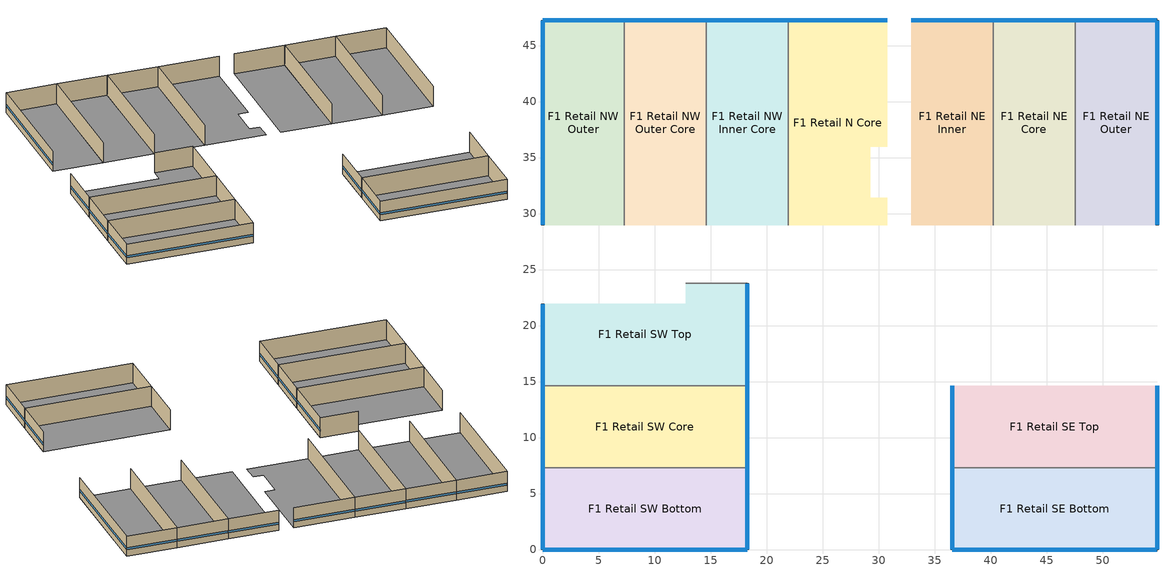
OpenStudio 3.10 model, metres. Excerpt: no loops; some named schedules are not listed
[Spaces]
F1 Retail N Core
 floor adiabatic (OtherFloorU071): 30.78,47.24 30.78,35.97 29.26,35.97 29.26,31.39 30.78,31.39 30.78,28.96 21.95,28.96 21.95,47.24 z0
 wall outside (NonResConcreteExteriorWall): 30.78,47.24 21.95,47.24 z0:3.05
 wall to F1 Retail NW Inner Core (WoodFramedInteriorWallU099): 21.95,47.24 21.95,28.96 z0:3.05
 window (Nonres Fixed Window): 30.76,47.24 21.97,47.24 z0.94:1.25
F1 Retail NW Inner Core
 floor adiabatic (OtherFloorU071): 21.95,47.24 21.95,28.96 14.63,28.96 14.63,47.24 z0
 wall outside (NonResConcreteExteriorWall): 21.95,47.24 14.63,47.24 z0:3.05
 wall to F1 Retail NW Outer Core (WoodFramedInteriorWallU099): 14.63,47.24 14.63,28.96 z0:3.05
 window (Nonres Fixed Window): 21.92,47.24 14.66,47.24 z0.94:1.25
F1 Retail NE Core
 floor adiabatic (OtherFloorU071): 47.55,47.24 47.55,28.96 40.23,28.96 40.23,47.24 z0
 wall outside (NonResConcreteExteriorWall): 47.55,47.24 40.23,47.24 z0:3.05
 wall to F1 Retail NE Inner (WoodFramedInteriorWallU099): 40.23,47.24 40.23,28.96 z0:3.05
 wall to F1 Retail NE Outer (WoodFramedInteriorWallU099): 47.55,28.96 47.55,47.24 z0:3.05
 window (Nonres Fixed Window): 47.52,47.24 40.26,47.24 z0.94:1.25
F1 Retail NE Inner
 floor adiabatic (OtherFloorU071): 40.23,47.24 40.23,28.96 32.92,28.96 32.92,47.24 z0
 wall outside (NonResConcreteExteriorWall): 40.23,47.24 32.92,47.24 z0:3.05
 window (Nonres Fixed Window): 40.21,47.24 32.94,47.24 z0.94:1.25
F1 Retail NE Outer
 floor adiabatic (OtherFloorU071): 54.86,47.24 54.86,28.96 47.55,28.96 47.55,47.24 z0
 wall outside (NonResConcreteExteriorWall): 54.86,28.96 54.86,47.24 47.55,47.24 z0:3.05
 window (Nonres Fixed Window): 54.84,47.24 47.57,47.24 / 54.86,28.98 54.86,47.22 z0.94:1.25
F1 Retail NW Outer Core
 floor adiabatic (OtherFloorU071): 14.63,47.24 14.63,28.96 7.32,28.96 7.32,47.24 z0
 wall outside (NonResConcreteExteriorWall): 14.63,47.24 7.32,47.24 z0:3.05
 wall to F1 Retail NW Outer: 7.32,47.24 7.32,28.96 z0:3.05
 window (Nonres Fixed Window): 14.61,47.24 7.34,47.24 z0.94:1.25
F1 Retail NW Outer
 floor adiabatic (OtherFloorU071): 7.32,47.24 7.32,28.96 0,28.96 0,47.24 z0
 wall outside (NonResConcreteExteriorWall): 7.32,47.24 0,47.24 0,28.96 z0:3.05
 window (Nonres Fixed Window): 0,47.22 0,28.98 / 7.29,47.24 0.03,47.24 z0.94:1.25
F1 Retail SE Bottom
 floor adiabatic (OtherFloorU071): 54.86,7.32 54.86,0 36.58,0 36.58,7.32 z0
 wall outside (NonResConcreteExteriorWall): 36.58,7.32 36.58,0 54.86,0 54.86,7.32 z0:3.05
 wall to F1 Retail SE Top (WoodFramedInteriorWallU099): 54.86,7.32 36.58,7.32 z0:3.05
 window (Nonres Fixed Window): 36.6,0 54.84,0 / 36.58,7.29 36.58,0.03 / 54.86,0.03 54.86,7.29 z0.94:1.25
F1 Retail SE Top
 floor adiabatic (OtherFloorU071): 54.86,14.63 54.86,7.32 36.58,7.32 36.58,14.63 z0
 wall outside (NonResConcreteExteriorWall): 54.86,7.32 54.86,14.63 / 36.58,14.63 36.58,7.32 z0:3.05
 window (Nonres Fixed Window): 54.86,7.34 54.86,14.61 / 36.58,14.61 36.58,7.34 z0.94:1.25
F1 Retail SW Bottom
 floor adiabatic (OtherFloorU071): 18.29,7.32 18.29,0 0,0 0,7.32 z0
 wall outside (NonResConcreteExteriorWall): 0,7.32 0,0 18.29,0 18.29,7.32 z0:3.05
 wall to F1 Retail SW Core (WoodFramedInteriorWallU099): 18.29,7.32 0,7.32 z0:3.05
 window (Nonres Fixed Window): 0,7.29 0,0.03 / 18.29,0.03 18.29,7.29 / 0.03,0 18.26,0 z0.94:1.25
F1 Retail SW Core
 floor adiabatic (OtherFloorU071): 18.29,14.63 18.29,7.32 0,7.32 0,14.63 z0
 wall outside (NonResConcreteExteriorWall): 0,14.63 0,7.32 / 18.29,7.32 18.29,14.63 z0:3.05
 wall to F1 Retail SW Top (WoodFramedInteriorWallU099): 18.29,14.63 0,14.63 z0:3.05
 window (Nonres Fixed Window): 0,14.61 0,7.34 / 18.29,7.34 18.29,14.61 z0.94:1.25
F1 Retail SW Top
 floor adiabatic (OtherFloorU071): 18.29,23.77 18.29,14.63 0,14.63 0,21.95 12.8,21.95 12.8,23.77 z0
 wall outside (NonResConcreteExteriorWall): 18.29,14.63 18.29,23.77 / 0,21.95 0,14.63 z0:3.05
 wall adiabatic (WoodFramedInteriorWallU099): 18.29,23.77 12.8,23.77 z0:3.05
 window (Nonres Fixed Window): 18.29,14.66 18.29,23.75 / 0,21.92 0,14.66 z0.94:1.25
[Site]
LOS ANGELES USC: Latitude {deg}=38.69; Longitude {deg}=-121.6; Time Zone {hr}=-8; Elevation {m}=54.5592; Terrain=Suburbs
[SizingPeriod:DesignDay] Barometric Pressure {Pa}=100663; Wind Speed {m/s}=0.6; Rain Indicator=No; Snow Indicator=No; Day of Month=21; Daylight Saving Time Indicator=No; Humidity Condition Type=Wetbulb; Dry-Bulb Temperature Range Modifier Type=DefaultMultipliers
Name | Maximum Dry-Bulb Temperature {C} | Daily Dry-Bulb Temperature Range {deltaC} | Wind Direction {deg} | Sky Clearness | Month | Day Type | Wetbulb or DewPoint at Maximum Dry-Bulb {C} | Solar Model Indicator | ASHRAE Clear Sky Optical Depth for Beam Irradiance | ASHRAE Clear Sky Optical Depth for Diffuse Irradiance
LOS ANGELES USC Ann Htg 99.6% Condns DB | 6.2 | 0 | 20 | 0 | 12 | WinterDesignDay | 6.2 | ASHRAEClearSky
LOS ANGELES USC  June .4% Condns DB=>MCWB | 32.3 | 8.2 | 260 |  | 6 | SummerDesignDay | 20.7 | ASHRAETau | 0.405 | 2.324
LOS ANGELES USC  July .4% Condns DB=>MCWB | 33.8 | 9.2 | 260 |  | 7 | SummerDesignDay | 22.1 | ASHRAETau | 0.402 | 2.401
LOS ANGELES USC  August .4% Condns DB=>MCWB | 33.7 | 9.6 | 260 |  | 8 | SummerDesignDay | 21.2 | ASHRAETau | 0.383 | 2.433
[Site:WaterMainsTemperature]
Calculation Method=Schedule; Temperature Schedule=WaterMainCZ09
[Building]
Building: North Axis {deg}=0
[Material]
Name | Roughness | Thickness {m} | Conductivity {W/m-K} | Density {kg/m3} | Specific Heat {J/kg-K} | Thermal Absorptance | Solar Absorptance | Visible Absorptance
Concrete - 140 lb/ft3 - 10 in. | MediumRough | 0.254 | 1.9514 | 2239.06 | 921.096 | 0.9 | 0.7 | 0.8
Compliance Insulation R8.07 | Smooth | 0.0327144 | 0.0230188 | 16.0185 | 1130.436
Compliance Insulation R0.50 | Smooth | 0.00202692 | 0.0230188 | 16.0185 | 1130.436
Plywood - 5/8 in. | Smooth | 0.016002 | 0.11544 | 480.554 | 1884.06
Carpet - 3/4 in. | Smooth | 0.01905 | 0.0455183 | 288.332 | 1381.644 | 0.9 | 0.7 | 0.8
Stucco - 7/8 in. | MediumRough | 0.022352 | 0.700948 | 1855.1 | 837.36 | 0.9 | 0.7 | 0.8
Concrete - 140 lb/ft3 - 8 in. | Smooth | 0.2032 | 1.9514 | 2239.06 | 921.096
Compliance Insulation R1.35 | Smooth | 0.00547268 | 0.0230188 | 16.0185 | 1130.436
Compliance Insulation R0.02 | Smooth | 8.10768e-05 | 0.0230188 | 16.0185 | 1130.436
Gypsum Board - 1/2 in.; Gypsum Board - 1/2 in. 2 | Smooth | 0.0127 | 0.158656 | 640.739 | 1130.436 | 0.9 | 0.7 | 0.8
Gypsum Board - 1/2 in. 1 | MediumRough | 0.0127 | 0.158656 | 640.739 | 1130.436 | 0.9 | 0.7 | 0.8
[Material:NoMass] Roughness=Smooth
Name | Thermal Resistance {m2-K/W}
WoodFraming16inOC | 0.149694
WoodFrameWall16inOC R11.25 | 1.26865
[Construction]
OtherFloorU071: Concrete - 140 lb/ft3 - 10 in., Compliance Insulation R8.07, Compliance Insulation R0.50, Plywood - 5/8 in., Carpet - 3/4 in.
NonResConcreteExteriorWall: Stucco - 7/8 in., Concrete - 140 lb/ft3 - 8 in., Compliance Insulation R1.35, Compliance Insulation R0.02, Compliance Insulation R0.02, WoodFraming16inOC, Gypsum Board - 1/2 in.
WoodFramedInteriorWallU099: Gypsum Board - 1/2 in. 1, WoodFrameWall16inOC R11.25, Gypsum Board - 1/2 in. 2
Nonres Fixed Window: Nonres Fixed Window Material
[WindowMaterial:SimpleGlazingSystem]
Nonres Fixed Window Material: U-Factor {W/m2-K}=1.93061; Solar Heat Gain Coefficient=0.22; Visible Transmittance=0.42
[Space] Building Story=Building Story Nonresidential
Name | Thermal Zone | Design Specification Outdoor Air Object
F1 Retail N Core; F1 Retail NW Inner Core; F1 Retail NW Outer; F1 Retail NW Outer Core | Thermal Zone: F1 Retail N-NW | Thermal Zone: F1 Retail N-NW Design Specification Outdoor Air
F1 Retail NE Core; F1 Retail NE Inner; F1 Retail NE Outer | Thermal Zone: F1 Retail NE | Thermal Zone: F1 Retail NE Design Specification Outdoor Air
F1 Retail SE Bottom; F1 Retail SE Top | Thermal Zone: F1 Retail SE | Thermal Zone: F1 Retail SE Design Specification Outdoor Air
F1 Retail SW Bottom; F1 Retail SW Core; F1 Retail SW Top | Thermal Zone: F1 Retail SW | Thermal Zone: F1 Retail SW Design Specification Outdoor Air
[ThermalZone] Multiplier=1; Use Ideal Air Loads=No
Name | Thermostat
Thermal Zone: F1 Retail N-NW | Thermal Zone: F1 Retail N-NW Thermostat
Thermal Zone: F1 Retail NE | Thermal Zone: F1 Retail NE Thermostat
Thermal Zone: F1 Retail SE | Thermal Zone: F1 Retail SE Thermostat
Thermal Zone: F1 Retail SW | Thermal Zone: F1 Retail SW Thermostat
[BuildingStory]
Building Story Nonresidential
[People:Definition] Number of People Calculation Method=People/Area; People per Space Floor Area {person/m2}=0.182986; Fraction Radiant=0.3; Sensible Heat Fraction=0.555556
F1 Retail N Core People Definition; F1 Retail NE Core People Definition; F1 Retail NE Inner People Definition; F1 Retail NE Outer People Definition; F1 Retail NW Inner Core People Definition; F1 Retail NW Outer People Definition; F1 Retail NW Outer Core People Definition; F1 Retail SE Bottom People Definition; F1 Retail SE Top People Definition; F1 Retail SW Bottom People Definition; F1 Retail SW Core People Definition; F1 Retail SW Top People Definition
[People] Number of People Schedule=RetailOccupancy; Multiplier=1
Name | People Definition | Space or SpaceType | Activity Level Schedule
F1 Retail N Core People | F1 Retail N Core People Definition | F1 Retail N Core | F1 Retail N Core People Activity Level
F1 Retail NE Core People | F1 Retail NE Core People Definition | F1 Retail NE Core | F1 Retail NE Core People Activity Level
F1 Retail NE Inner People | F1 Retail NE Inner People Definition | F1 Retail NE Inner | F1 Retail NE Inner People Activity Level
F1 Retail NE Outer People | F1 Retail NE Outer People Definition | F1 Retail NE Outer | F1 Retail NE Outer People Activity Level
F1 Retail NW Inner Core People | F1 Retail NW Inner Core People Definition | F1 Retail NW Inner Core | F1 Retail NW Inner Core People Activity Level
F1 Retail NW Outer People | F1 Retail NW Outer People Definition | F1 Retail NW Outer | F1 Retail NW Outer People Activity Level
F1 Retail NW Outer Core People | F1 Retail NW Outer Core People Definition | F1 Retail NW Outer Core | F1 Retail NW Outer Core People Activity Level
F1 Retail SE Bottom People | F1 Retail SE Bottom People Definition | F1 Retail SE Bottom | F1 Retail SE Bottom People Activity Level
F1 Retail SE Top People | F1 Retail SE Top People Definition | F1 Retail SE Top | F1 Retail SE Top People Activity Level
F1 Retail SW Bottom People | F1 Retail SW Bottom People Definition | F1 Retail SW Bottom | F1 Retail SW Bottom People Activity Level
F1 Retail SW Core People | F1 Retail SW Core People Definition | F1 Retail SW Core | F1 Retail SW Core People Activity Level
F1 Retail SW Top People | F1 Retail SW Top People Definition | F1 Retail SW Top | F1 Retail SW Top People Activity Level
[SpaceInfiltration:DesignFlowRate] Schedule=RetailInfiltration; Design Flow Rate Calculation Method=Flow/ExteriorWallArea; Flow per Exterior Surface Area {m3/s-m2}=0.00119482; Constant Term Coefficient=0; Temperature Term Coefficient=0; Velocity Term Coefficient=0.224052; Velocity Squared Term Coefficient=0; Density Basis=Outdoor
Name | Space or SpaceType
F1 Retail N Core Space Infiltration Design Flow Rate 1 | F1 Retail N Core
F1 Retail NE Core Space Infiltration Design Flow Rate 1 | F1 Retail NE Core
F1 Retail NE Inner Space Infiltration Design Flow Rate 1 | F1 Retail NE Inner
F1 Retail NE Outer Space Infiltration Design Flow Rate 1 | F1 Retail NE Outer
F1 Retail NW Inner Core Space Infiltration Design Flow Rate 1 | F1 Retail NW Inner Core
F1 Retail NW Outer Space Infiltration Design Flow Rate 1 | F1 Retail NW Outer
F1 Retail NW Outer Core Space Infiltration Design Flow Rate 1 | F1 Retail NW Outer Core
F1 Retail SE Bottom Space Infiltration Design Flow Rate 1 | F1 Retail SE Bottom
F1 Retail SE Top Space Infiltration Design Flow Rate 1 | F1 Retail SE Top
F1 Retail SW Bottom Space Infiltration Design Flow Rate 1 | F1 Retail SW Bottom
F1 Retail SW Core Space Infiltration Design Flow Rate 1 | F1 Retail SW Core
F1 Retail SW Top Space Infiltration Design Flow Rate 1 | F1 Retail SW Top
[Lights:Definition] Design Level Calculation Method=Watts/Area; Watts per Space Floor Area {W/m2}=10.2257; Fraction Radiant=0.97; Return Air Fraction=0
F1 Retail N Core Regulated Lights Definition; F1 Retail NE Core Regulated Lights Definition; F1 Retail NE Inner Regulated Lights Definition; F1 Retail NE Outer Regulated Lights Definition; F1 Retail NW Inner Core Regulated Lights Definition; F1 Retail NW Outer Regulated Lights Definition; F1 Retail NW Outer Core Regulated Lights Definition; F1 Retail SE Bottom Regulated Lights Definition; F1 Retail SE Top Regulated Lights Definition; F1 Retail SW Bottom Regulated Lights Definition; F1 Retail SW Core Regulated Lights Definition; F1 Retail SW Top Regulated Lights Definition
[Lights] Schedule=RetailLights; Fraction Replaceable=1
Name | Lights Definition | Space or SpaceType
F1 Retail N Core Regulated Lights | F1 Retail N Core Regulated Lights Definition | F1 Retail N Core
F1 Retail NE Core Regulated Lights | F1 Retail NE Core Regulated Lights Definition | F1 Retail NE Core
F1 Retail NE Inner Regulated Lights | F1 Retail NE Inner Regulated Lights Definition | F1 Retail NE Inner
F1 Retail NE Outer Regulated Lights | F1 Retail NE Outer Regulated Lights Definition | F1 Retail NE Outer
F1 Retail NW Inner Core Regulated Lights | F1 Retail NW Inner Core Regulated Lights Definition | F1 Retail NW Inner Core
F1 Retail NW Outer Regulated Lights | F1 Retail NW Outer Regulated Lights Definition | F1 Retail NW Outer
F1 Retail NW Outer Core Regulated Lights | F1 Retail NW Outer Core Regulated Lights Definition | F1 Retail NW Outer Core
F1 Retail SE Bottom Regulated Lights | F1 Retail SE Bottom Regulated Lights Definition | F1 Retail SE Bottom
F1 Retail SE Top Regulated Lights | F1 Retail SE Top Regulated Lights Definition | F1 Retail SE Top
F1 Retail SW Bottom Regulated Lights | F1 Retail SW Bottom Regulated Lights Definition | F1 Retail SW Bottom
F1 Retail SW Core Regulated Lights | F1 Retail SW Core Regulated Lights Definition | F1 Retail SW Core
F1 Retail SW Top Regulated Lights | F1 Retail SW Top Regulated Lights Definition | F1 Retail SW Top
[ElectricEquipment:Definition] Design Level Calculation Method=Watts/Area; Watts per Space Floor Area {W/m2}=10.7639; Fraction Latent=0; Fraction Radiant=0.2; Fraction Lost=0
F1 Retail N Core Recepticle Loads Definition; F1 Retail NE Core Recepticle Loads Definition; F1 Retail NE Inner Recepticle Loads Definition; F1 Retail NE Outer Recepticle Loads Definition; F1 Retail NW Inner Core Recepticle Loads Definition; F1 Retail NW Outer Recepticle Loads Definition; F1 Retail NW Outer Core Recepticle Loads Definition; F1 Retail SE Bottom Recepticle Loads Definition; F1 Retail SE Top Recepticle Loads Definition; F1 Retail SW Bottom Recepticle Loads Definition; F1 Retail SW Core Recepticle Loads Definition; F1 Retail SW Top Recepticle Loads Definition
[ElectricEquipment] Schedule=RetailReceptacle
Name | Electric Equipment Definition | Space or SpaceType
F1 Retail N Core Recepticle Loads | F1 Retail N Core Recepticle Loads Definition | F1 Retail N Core
F1 Retail NE Core Recepticle Loads | F1 Retail NE Core Recepticle Loads Definition | F1 Retail NE Core
F1 Retail NE Inner Recepticle Loads | F1 Retail NE Inner Recepticle Loads Definition | F1 Retail NE Inner
F1 Retail NE Outer Recepticle Loads | F1 Retail NE Outer Recepticle Loads Definition | F1 Retail NE Outer
F1 Retail NW Inner Core Recepticle Loads | F1 Retail NW Inner Core Recepticle Loads Definition | F1 Retail NW Inner Core
F1 Retail NW Outer Recepticle Loads | F1 Retail NW Outer Recepticle Loads Definition | F1 Retail NW Outer
F1 Retail NW Outer Core Recepticle Loads | F1 Retail NW Outer Core Recepticle Loads Definition | F1 Retail NW Outer Core
F1 Retail SE Bottom Recepticle Loads | F1 Retail SE Bottom Recepticle Loads Definition | F1 Retail SE Bottom
F1 Retail SE Top Recepticle Loads | F1 Retail SE Top Recepticle Loads Definition | F1 Retail SE Top
F1 Retail SW Bottom Recepticle Loads | F1 Retail SW Bottom Recepticle Loads Definition | F1 Retail SW Bottom
F1 Retail SW Core Recepticle Loads | F1 Retail SW Core Recepticle Loads Definition | F1 Retail SW Core
F1 Retail SW Top Recepticle Loads | F1 Retail SW Top Recepticle Loads Definition | F1 Retail SW Top
[AvailabilityManager:NightCycle]
Availability Manager Night Cycle 1: Applicability Schedule=Always On Discrete; Control Type=CycleOnAny; Thermostat Tolerance {deltaC}=1.11111; Cycling Run Time Control Type=ThermostatWithMinimumRunTime; Cycling Run Time {s}=900
[ThermostatSetpoint:DualSetpoint] Heating Setpoint Temperature Schedule=RetailHtgSetpt; Cooling Setpoint Temperature Schedule=RetailClgSetpt
Thermal Zone: F1 Retail N-NW Thermostat; Thermal Zone: F1 Retail NE Thermostat; Thermal Zone: F1 Retail SE Thermostat; Thermal Zone: F1 Retail SW Thermostat
[DesignSpecification:OutdoorAir] Outdoor Air Method=Maximum; Outdoor Air Flow per Person {m3/s-person}=0; Outdoor Air Flow per Floor Area {m3/s-m2}=0.0012954
Thermal Zone: F1 Retail N-NW Design Specification Outdoor Air; Thermal Zone: F1 Retail NE Design Specification Outdoor Air; Thermal Zone: F1 Retail SE Design Specification Outdoor Air; Thermal Zone: F1 Retail SW Design Specification Outdoor Air
[Schedule:Day]
F1 Retail N Core People Activity Level Default Day; F1 Retail NE Core People Activity Level Default Day; F1 Retail NE Inner People Activity Level Default Day; F1 Retail NE Outer People Activity Level Default Day; F1 Retail NW Inner Core People Activity Level Default Day; F1 Retail NW Outer People Activity Level Default Day; F1 Retail NW Outer Core People Activity Level Default Day; F1 Retail SE Bottom People Activity Level Default Day; F1 Retail SE Top People Activity Level Default Day; F1 Retail SW Bottom People Activity Level Default Day; F1 Retail SW Core People Activity Level Default Day; F1 Retail SW Top People Activity Level Default Day: 24, 0, 131.882
[Schedule:Week]
WaterMainCZ09JanWk: WaterMainCZ09Jan, WaterMainCZ09Jan, WaterMainCZ09Jan, WaterMainCZ09Jan, WaterMainCZ09Jan, WaterMainCZ09Jan, WaterMainCZ09Jan, WaterMainCZ09Jan, WaterMainCZ09Jan, WaterMainCZ09Jan, WaterMainCZ09Jan, WaterMainCZ09Jan
WaterMainCZ09FebWk: WaterMainCZ09Feb, WaterMainCZ09Feb, WaterMainCZ09Feb, WaterMainCZ09Feb, WaterMainCZ09Feb, WaterMainCZ09Feb, WaterMainCZ09Feb, WaterMainCZ09Feb, WaterMainCZ09Feb, WaterMainCZ09Feb, WaterMainCZ09Feb, WaterMainCZ09Feb
WaterMainCZ09MarWk: WaterMainCZ09Mar, WaterMainCZ09Mar, WaterMainCZ09Mar, WaterMainCZ09Mar, WaterMainCZ09Mar, WaterMainCZ09Mar, WaterMainCZ09Mar, WaterMainCZ09Mar, WaterMainCZ09Mar, WaterMainCZ09Mar, WaterMainCZ09Mar, WaterMainCZ09Mar
WaterMainCZ09AprWk: WaterMainCZ09Apr, WaterMainCZ09Apr, WaterMainCZ09Apr, WaterMainCZ09Apr, WaterMainCZ09Apr, WaterMainCZ09Apr, WaterMainCZ09Apr, WaterMainCZ09Apr, WaterMainCZ09Apr, WaterMainCZ09Apr, WaterMainCZ09Apr, WaterMainCZ09Apr
WaterMainCZ09MayWk: WaterMainCZ09May, WaterMainCZ09May, WaterMainCZ09May, WaterMainCZ09May, WaterMainCZ09May, WaterMainCZ09May, WaterMainCZ09May, WaterMainCZ09May, WaterMainCZ09May, WaterMainCZ09May, WaterMainCZ09May, WaterMainCZ09May
WaterMainCZ09JunWk: WaterMainCZ09Jun, WaterMainCZ09Jun, WaterMainCZ09Jun, WaterMainCZ09Jun, WaterMainCZ09Jun, WaterMainCZ09Jun, WaterMainCZ09Jun, WaterMainCZ09Jun, WaterMainCZ09Jun, WaterMainCZ09Jun, WaterMainCZ09Jun, WaterMainCZ09Jun
WaterMainCZ09JulWk: WaterMainCZ09Jul, WaterMainCZ09Jul, WaterMainCZ09Jul, WaterMainCZ09Jul, WaterMainCZ09Jul, WaterMainCZ09Jul, WaterMainCZ09Jul, WaterMainCZ09Jul, WaterMainCZ09Jul, WaterMainCZ09Jul, WaterMainCZ09Jul, WaterMainCZ09Jul
WaterMainCZ09AugWk: WaterMainCZ09Aug, WaterMainCZ09Aug, WaterMainCZ09Aug, WaterMainCZ09Aug, WaterMainCZ09Aug, WaterMainCZ09Aug, WaterMainCZ09Aug, WaterMainCZ09Aug, WaterMainCZ09Aug, WaterMainCZ09Aug, WaterMainCZ09Aug, WaterMainCZ09Aug
WaterMainCZ09SepWk: WaterMainCZ09Sep, WaterMainCZ09Sep, WaterMainCZ09Sep, WaterMainCZ09Sep, WaterMainCZ09Sep, WaterMainCZ09Sep, WaterMainCZ09Sep, WaterMainCZ09Sep, WaterMainCZ09Sep, WaterMainCZ09Sep, WaterMainCZ09Sep, WaterMainCZ09Sep
WaterMainCZ09OctWk: WaterMainCZ09Oct, WaterMainCZ09Oct, WaterMainCZ09Oct, WaterMainCZ09Oct, WaterMainCZ09Oct, WaterMainCZ09Oct, WaterMainCZ09Oct, WaterMainCZ09Oct, WaterMainCZ09Oct, WaterMainCZ09Oct, WaterMainCZ09Oct, WaterMainCZ09Oct
WaterMainCZ09NovWk: WaterMainCZ09Nov, WaterMainCZ09Nov, WaterMainCZ09Nov, WaterMainCZ09Nov, WaterMainCZ09Nov, WaterMainCZ09Nov, WaterMainCZ09Nov, WaterMainCZ09Nov, WaterMainCZ09Nov, WaterMainCZ09Nov, WaterMainCZ09Nov, WaterMainCZ09Nov
WaterMainCZ09DecWk: WaterMainCZ09Dec, WaterMainCZ09Dec, WaterMainCZ09Dec, WaterMainCZ09Dec, WaterMainCZ09Dec, WaterMainCZ09Dec, WaterMainCZ09Dec, WaterMainCZ09Dec, WaterMainCZ09Dec, WaterMainCZ09Dec, WaterMainCZ09Dec, WaterMainCZ09Dec
RetailOccupancyWk: RetailOccupancySun, RetailOccupancyWD, RetailOccupancyWD, RetailOccupancyWD, RetailOccupancyWD, RetailOccupancyWD, RetailOccupancySat, RetailOccupancySun, OnDay, OffDay, RetailOccupancySun, RetailOccupancySun
[Schedule:Year]
WaterMainCZ09: 1, 31, WaterMainCZ09JanWk, 2, 28, WaterMainCZ09FebWk, 3, 31, WaterMainCZ09MarWk, 4, 30, WaterMainCZ09AprWk, 5, 31, WaterMainCZ09MayWk, 6, 30, WaterMainCZ09JunWk, 7, 31, WaterMainCZ09JulWk, 8, 31, WaterMainCZ09AugWk, 9, 30, WaterMainCZ09SepWk, 10, 31, WaterMainCZ09OctWk, 11, 30, WaterMainCZ09NovWk, 12, 31, WaterMainCZ09DecWk
RetailOccupancy: 12, 31, RetailOccupancyWk
RetailReceptacle: 12, 31, RetailReceptacleWk
RetailInfiltration: 12, 31, RetailInfiltrationWk
RetailLights: 12, 31, RetailLightsWk
RetailHtgSetpt: 12, 31, RetailHtgSetptWk
RetailClgSetpt: 12, 31, RetailClgSetptWk
[Schedule:Ruleset]
Name | Default Day Schedule
F1 Retail N Core People Activity Level | F1 Retail N Core People Activity Level Default Day
F1 Retail NE Core People Activity Level | F1 Retail NE Core People Activity Level Default Day
F1 Retail NE Inner People Activity Level | F1 Retail NE Inner People Activity Level Default Day
F1 Retail NE Outer People Activity Level | F1 Retail NE Outer People Activity Level Default Day
F1 Retail NW Inner Core People Activity Level | F1 Retail NW Inner Core People Activity Level Default Day
F1 Retail NW Outer People Activity Level | F1 Retail NW Outer People Activity Level Default Day
F1 Retail NW Outer Core People Activity Level | F1 Retail NW Outer Core People Activity Level Default Day
F1 Retail SE Bottom People Activity Level | F1 Retail SE Bottom People Activity Level Default Day
F1 Retail SE Top People Activity Level | F1 Retail SE Top People Activity Level Default Day
F1 Retail SW Bottom People Activity Level | F1 Retail SW Bottom People Activity Level Default Day
F1 Retail SW Core People Activity Level | F1 Retail SW Core People Activity Level Default Day
F1 Retail SW Top People Activity Level | F1 Retail SW Top People Activity Level Default Day
[Schedule:Constant]
Always On Discrete: Value=1
